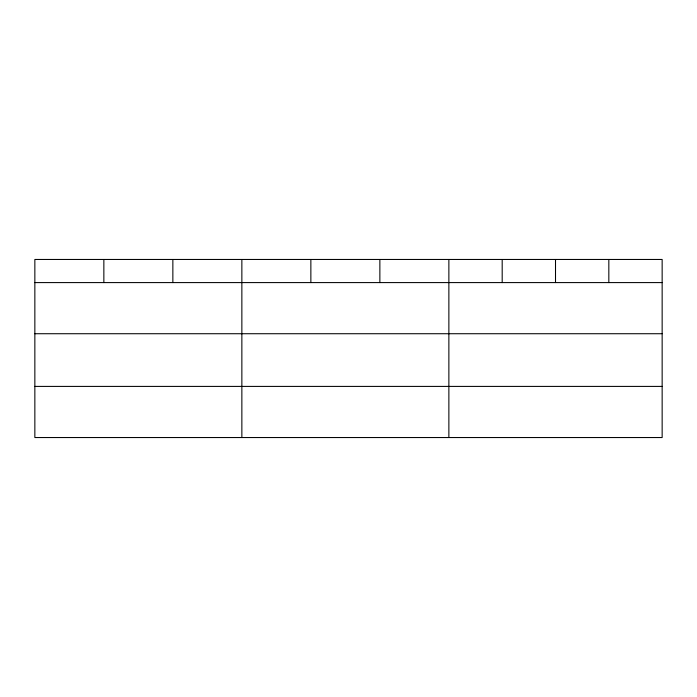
<?xml version="1.0" encoding="UTF-8"?>
<svg xmlns="http://www.w3.org/2000/svg" width="697" height="697" viewBox="0 0 697 697"><rect width="100%" height="100%" fill="white"/><g stroke="black" fill="none" stroke-linecap="round" stroke-linejoin="round"><path stroke-width="1.05" d="M662.15 333.724L662.15 259.458L34.85 259.458L34.85 437.542L662.15 437.542L662.15 333.724L34.85 333.724M34.85 282.59L662.15 282.59M34.85 386.408L662.15 386.408M608.829 259.458L608.829 282.59M555.509 259.458L555.509 282.59M502.188 259.458L502.188 282.59M448.868 259.458L448.868 437.542M379.865 259.458L379.865 282.59M310.862 259.458L310.862 282.59M241.859 259.458L241.859 437.542M172.856 259.458L172.856 282.59M103.853 259.458L103.853 282.59"/></g></svg>
